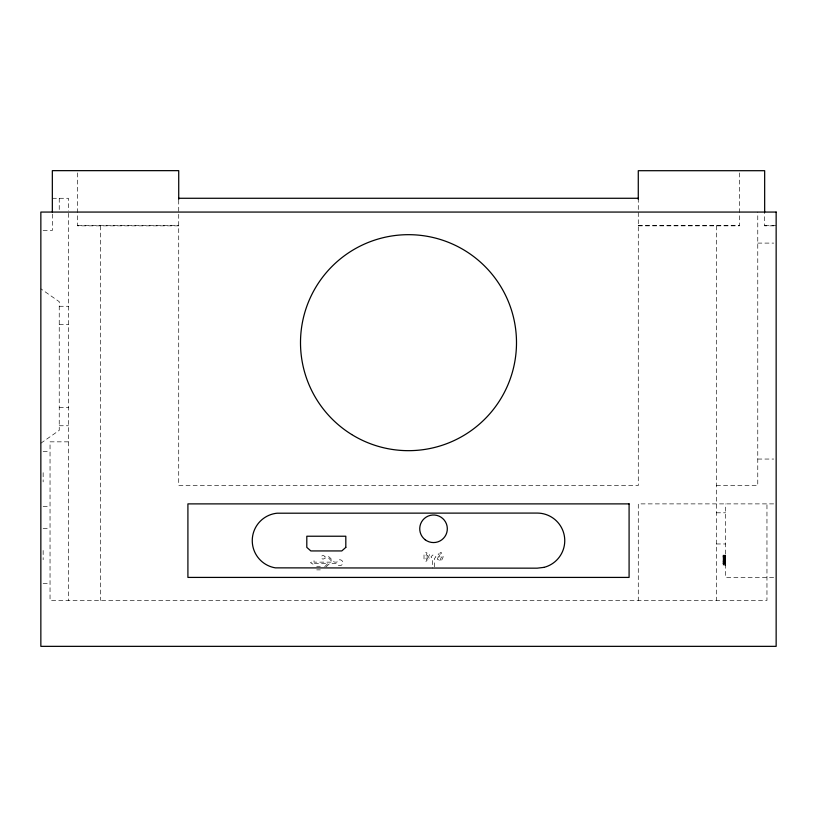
<?xml version="1.0" encoding="UTF-8"?>
<svg xmlns="http://www.w3.org/2000/svg" width="817" height="817" viewBox="0 0 817 817"><rect width="100%" height="100%" fill="white"/><g stroke="black" fill="none" stroke-linecap="round" stroke-linejoin="round"><path stroke-width="0.61" stroke-dasharray="4.08 3.06" d="M324.706 566.773L327.985 563.291L314.045 563.291L314.045 564.802L310.501 562.668L314.024 560.615L314.024 562.137L332.519 562.137L328.914 558.328A1.542 1.542 0 0 0 328.066 557.868L324.625 558.052A1.767 1.767 0 0 1 321.888 558.614A1.767 1.767 0 0 1 322.051 555.826A1.767 1.767 0 0 1 324.706 556.704L327.985 556.704A2.359 2.359 0 0 1 329.772 557.521L333.356 561.35A3.064 3.064 0 0 0 334.735 562.137L336.941 562.137A2.951 2.951 0 0 1 341.363 560.176A2.951 2.951 0 0 1 341.7 565.007A2.951 2.951 0 0 1 337.043 563.669L329.894 563.281L326.197 566.784M40.85 443.222L59.233 430.355L59.233 301.677L40.85 288.81M52.339 198.276L68.424 198.276L68.424 210.806M77.615 225.686L178.719 225.686M638.281 225.686L739.385 225.686M764.661 225.686L776.15 225.686M178.719 225.849L77.615 225.849L77.615 170.702M638.281 225.849L739.385 225.849L739.385 170.702M773.852 225.849L764.661 225.849L764.661 212.063M43.148 230.445L52.339 230.445L52.339 213.288M757.768 243.098L773.699 243.098M59.233 306.273L68.424 306.273M59.233 324.655L68.424 324.655M59.233 407.377L68.424 407.377M59.233 425.759L68.424 425.759M68.424 441.844L50.041 441.844L50.041 600.393L766.959 600.393L766.959 503.885M43.148 451.321L50.041 451.321M757.768 459.052L773.699 459.052M716.407 485.502L757.768 485.502L757.768 212.063M773.617 503.885L638.281 503.885L638.281 600.393M43.148 506.458L50.041 506.458M716.407 512.8L725.598 512.8M43.148 528.303L50.041 528.303M716.407 543.969L725.598 543.969M725.598 555.172L723.106 555.172L723.106 565.129L725.598 565.129M723.106 555.335L725.598 555.335M725.598 555.499L723.3 555.499L723.3 564.537L725.598 564.537M723.3 555.662L725.598 555.662M723.106 556.275L725.598 556.265M723.106 556.765L725.598 556.755M723.106 557.296L725.598 557.276M723.106 557.429L725.598 557.398M723.106 557.715L725.598 557.715M723.106 557.991L725.598 557.96M723.106 558.082L725.598 558.082M723.106 558.277L725.598 558.205M723.106 558.859L725.598 558.859M723.106 559.339L725.598 559.339M723.106 559.911L725.598 559.911M723.3 560.258L725.598 560.258M723.3 560.819L725.598 560.819M723.106 561.044L725.598 561.044M723.3 561.35L725.598 561.35M723.106 561.585L725.598 561.585M723.106 561.912L725.598 561.79M723.3 562.372L725.598 562.372M723.3 562.556L725.598 562.556M723.106 562.893L725.598 562.893M723.106 563.27L725.598 563.27M723.106 563.618L725.598 563.618M723.106 563.904L725.598 563.822M723.106 564.036L725.598 563.975M723.106 564.966L725.598 564.966M316.72 566.283L320.305 566.283M316.72 569.868L320.305 569.868M773.617 577.415L725.598 577.415L725.598 503.885M43.148 583.44L50.041 583.44M716.407 225.849L716.407 600.393M638.281 198.276L638.281 485.502L178.719 485.502L178.719 198.276M434.399 566.906L434.399 558.624L435.91 556.877L435.195 555.529L432.785 555.029L430.957 556.877L432.459 558.624L432.459 568.091M100.593 225.849L100.593 600.393M68.424 213.339L68.424 600.393M59.233 198.276L59.233 212.063M43.148 472.686L43.148 481.867M43.148 550.515L43.148 559.696M424.013 554.937L424.013 558.818L425.759 561.412L427.036 560.656L425.3 556.877L427.036 553.099L425.759 552.343L424.013 554.937M427.138 555.58L427.138 558.174L428.302 559.911L429.579 559.155L428.527 556.877L429.579 554.6L428.302 553.844L427.138 555.58M438.331 556.877L437.289 559.155L438.566 559.911L439.954 556.877L438.566 553.844L437.289 554.6L438.331 556.877M441.568 556.877L439.832 560.656L441.109 561.412L443.192 556.877L441.109 552.343L439.832 553.099L441.568 556.877M725.598 556.448L723.106 556.397L725.598 556.469"/><path stroke-width="1.23" d="M178.719 198.276L638.281 198.276M764.661 212.063L764.661 170.702L638.281 170.702L638.281 199.44M178.719 199.44L178.719 170.651L52.339 170.651L52.339 212.063M345.816 547.38L341.792 550.934L310.828 550.934L306.804 547.38L306.804 536.228L345.816 536.228L345.816 547.38M543.959 567.376L537.178 568.172L275.38 567.856A27.574 27.574 0 0 1 277.065 513.209L537.545 513.076A27.574 27.574 0 0 1 543.959 567.376M776.15 212.063L40.85 212.063L40.85 646.349L776.15 646.349L776.15 212.063M629.09 503.885L187.91 503.885L187.91 577.415L629.09 577.415L629.09 503.885M425.218 539.782A13.787 13.787 0 0 0 447.216 530.478A13.787 13.787 0 0 0 428.159 516.078A13.787 13.787 0 0 0 425.218 539.782M351.678 434.511A107.997 107.997 0 0 0 516.446 345.959A107.997 107.997 0 0 0 357.376 247.541A107.997 107.997 0 0 0 351.678 434.511"/></g></svg>
